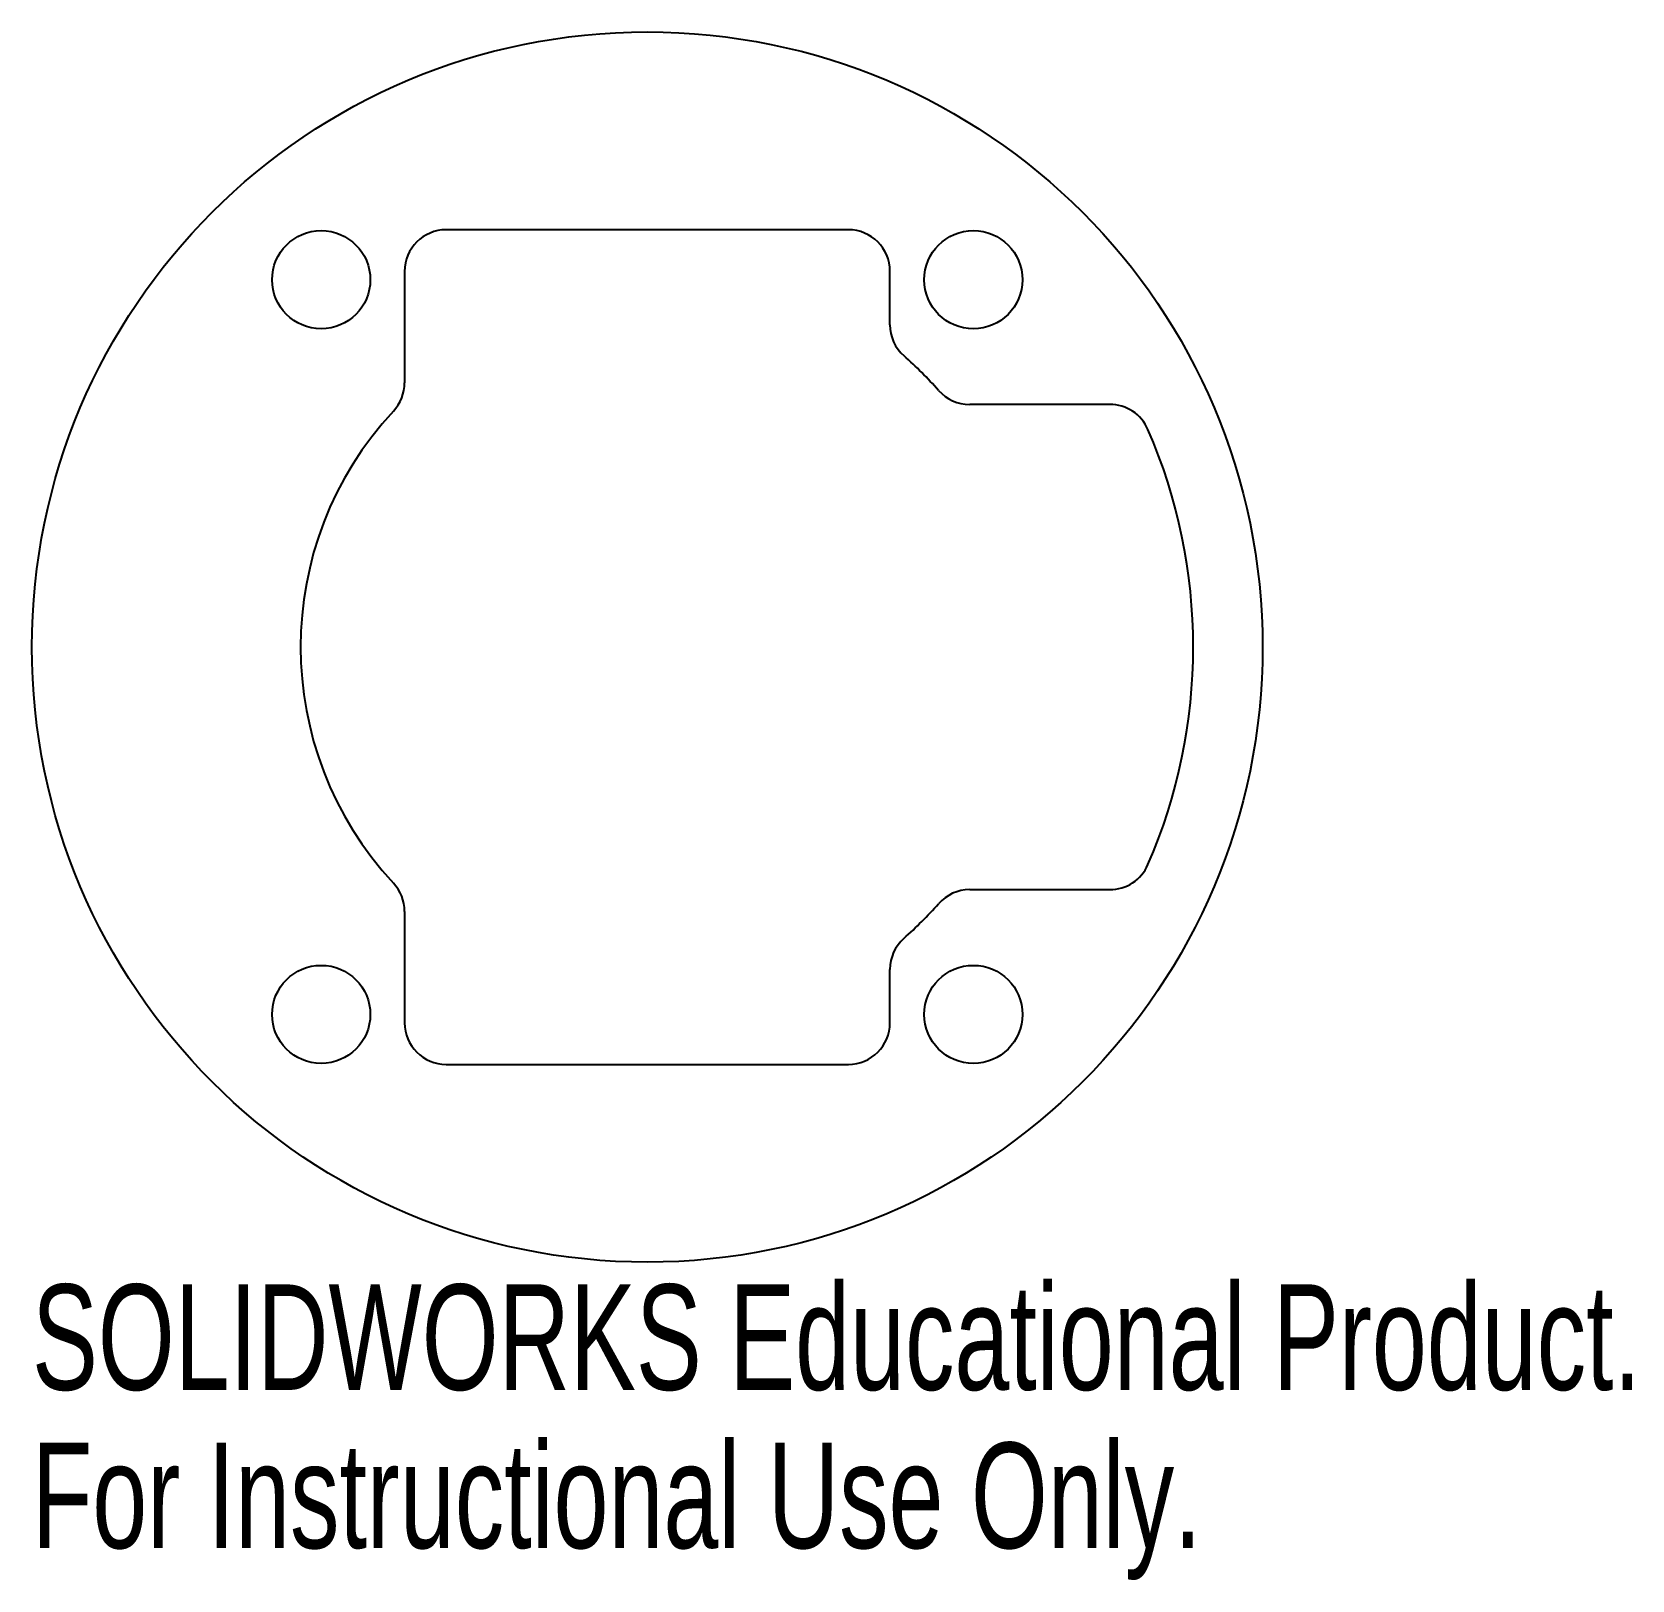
# Model space of a CAD drawing. Header units: inches. Extents: x -1.11 to 1.78, y -1.68 to 1.11.
import ezdxf

# ---------------------------------------------------------------- set-up
doc = ezdxf.new("R2010")
doc.units = ezdxf.units.IN
doc.header["$MEASUREMENT"] = 0
doc.styles.add('SLDTEXTSTYLE0', font='TXT', dxfattribs={"width": 0.7})

msp = doc.modelspace()

# ---------------------------------------------------------------- linework, layer by layer
at = {"color": 7, "linetype": 'Continuous', "lineweight": 25}
for p, q in [((0.3625, 0.7526), (-0.3625, 0.7526)), ((-0.4375, 0.6776), (-0.4375, 0.4768)), ((0.4375, 0.5814), (0.4375, 0.6776)), ((0.8339, 0.4375), (0.5814, 0.4375)), ((0.5814, -0.4375), (0.8339, -0.4375)), ((-0.4375, -0.4768), (-0.4375, -0.6776)), ((0.4375, -0.6776), (0.4375, -0.5814)), ((-0.3625, -0.7526), (0.3625, -0.7526))]:
    msp.add_line(p, q, dxfattribs=at)
for centre, radius in [((0, 0), 1.1093), ((-0.5879, 0.6625), 0.0885), ((0.5879, 0.6625), 0.0885), ((-0.5879, -0.6625), 0.0885), ((0.5879, -0.6625), 0.0885)]:
    msp.add_circle(centre, radius, dxfattribs=at)
for centre, radius, start, end in [((-0.3625, 0.6776), 0.075, 90, 180), ((0.3625, 0.6776), 0.075, 0, 90), ((0.5125, 0.5814), 0.075, 180, 228.6016), ((0, 0), 0.7, 41.3984, 48.6016), ((-0.5125, 0.4768), 0.075, 317.0663, 0), ((0.5814, 0.5125), 0.075, 221.3984, 270), ((0.8339, 0.3625), 0.075, 23.4956, 90), ((0, 0), 0.625, 137.0663, 222.9337), ((0, 0), 0.9843, 336.5044, 23.4956), ((0.8339, -0.3625), 0.075, 270, 336.5044), ((-0.5125, -0.4768), 0.075, 0, 42.9337), ((0.5814, -0.5125), 0.075, 90, 138.6016), ((0, 0), 0.7, 311.3984, 318.6016), ((0.5125, -0.5814), 0.075, 131.3984, 180), ((-0.3625, -0.6776), 0.075, 180, 270), ((0.3625, -0.6776), 0.075, 270, 0)]:
    msp.add_arc(centre, radius, start, end, dxfattribs=at)

# ---------------------------------------------------------------- texts
at = {"color": 7, "linetype": 'Continuous', "char_height": 0.1903, "attachment_point": 1, "style": 'SLDTEXTSTYLE0'}
for s, insert in [('SOLIDWORKS Educational Product.', (-1.1093, -1.1494)), ('For Instructional Use Only.', (-1.1093, -1.4348))]:
    msp.add_mtext(s, dxfattribs=dict(at, insert=insert))

doc.saveas('drawing.dxf')
